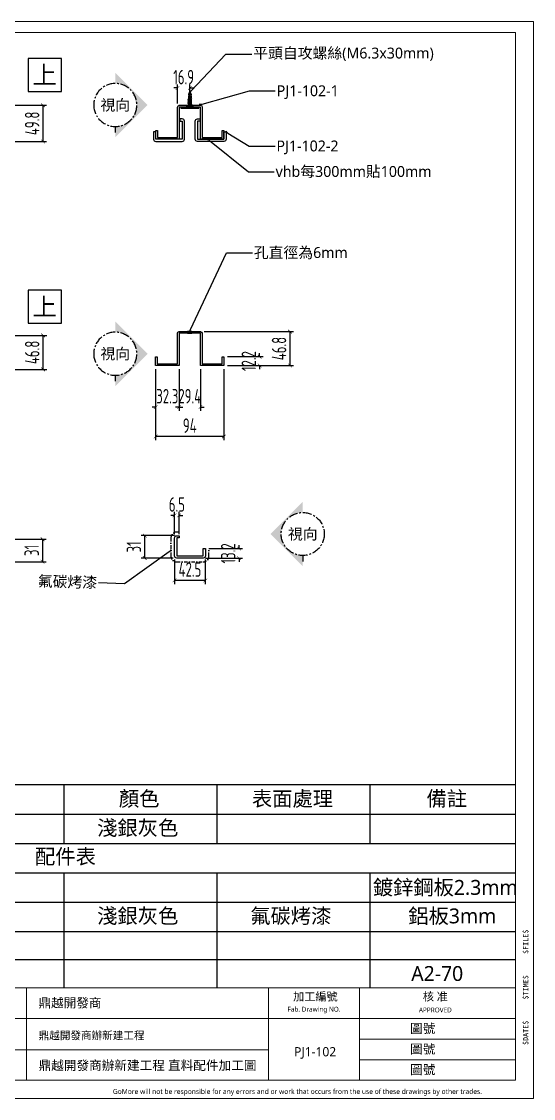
# Model space of a CAD drawing. Extents: x -3378 to 102197, y -3799 to 48702.
# Drawn here: x 17833 to 18539, y 5724 to 7209 of the extents above; entities that cross this region are included whole.
import ezdxf
from ezdxf import colors
from ezdxf.entities.mleader import LeaderData, LeaderLine
from ezdxf.enums import TextEntityAlignment as Align
from ezdxf.math import Vec2, Vec3

# ---------------------------------------------------------------- set-up
doc = ezdxf.new("R2010")
doc.units = 0
doc.set_wipeout_variables(frame=1)
for name, pattern in [('CENTER', [2, 1.25, -0.25, 0.25, -0.25]), ('DASHDOT', [1, 0.5, -0.25, 0, -0.25]), ('HIDDEN', [0.375, 0.25, -0.125])]:
    doc.linetypes.add(name, pattern=pattern)
for name, color, linetype in [('BCM-draft', 252, 'Continuous'), ('CL', 14, 'CENTER'), ('DIM', 173, 'Continuous'), ('GM_ANNO_LABL', 4, 'Continuous'), ('GM_ANNO_TEXT', 7, 'Continuous'), ('GM_FILL', 253, 'Continuous'), ('HIDDEN', 9, 'HIDDEN'), ('噴塗面', 6, 'DASHDOT'), ('視覺模型鋁擠型暫替', 4, 'Continuous'), ('金屬面材 METAL PANEL', 2, 'Continuous'), ('镀锌钢板', 3, 'Continuous')]:
    doc.layers.add(name, color=color, linetype=linetype)
doc.layers.add('GM_CNST', color=171, linetype='Continuous', lineweight=5, plot=False)
doc.styles.add('CHINESE', font='ros1.shx', dxfattribs={"width": 0.75, "bigfont": 'hztxt.shx'})
doc.styles.add('GM', font='')
doc.styles.get('GM').set_extended_font_data('Microsoft JhengHei')
doc.dimstyles.new('F-05', dxfattribs={"dimscale": 5, "dimtxt": 4, "dimasz": 1, "dimexe": 1, "dimexo": 1, "dimgap": 1, "dimtad": 1, "dimdec": 1, "dimzin": 12, "dimdsep": 46, "dimtxsty": 'CHINESE', "dimblk": 'ARCHTICK', "dimcen": 0, "dimclrd": 4, "dimclre": 4, "dimclrt": 1, "dimadec": 0, "dimazin": 3, "dimtfac": 1, "dimtdec": 1, "dimtix": 1, "dimtofl": 0, "dimtmove": 2, "dimatfit": 3, "dimfxl": 1, "dimtolj": 1, "dimtzin": 0, "dimarcsym": 0})

# ---------------------------------------------------------------- blocks, each defined once
blk = doc.blocks.new('_ArchTick')
at = {"color": 0, "linetype": 'ByBlock', "const_width": 0.15}
blk.add_lwpolyline([(-0.5, -0.5), (0.5, 0.5)], dxfattribs=at)
blk = doc.blocks.new('*D1231')
at = {"layer": 'Defpoints', "color": 0, "ltscale": 10, "transparency": 16777216}
for p in [(17816.6, 6776.4), (17862.4, 6776.4), (17816.6, 6729.6)]:
    blk.add_point(p, dxfattribs=at)
at = {"layer": 'DIM', "color": 4, "lineweight": -2, "ltscale": 10, "transparency": 16777216}
for p, q in [((17821.6, 6776.4), (17867.4, 6776.4)), ((17862.4, 6729.6), (17862.4, 6776.4)), ((17821.6, 6729.6), (17867.4, 6729.6))]:
    blk.add_line(p, q, dxfattribs=at)
at = {"layer": 'DIM', "color": 4, "lineweight": -2, "ltscale": 10, "transparency": 16777216, "xscale": 5, "yscale": 5, "zscale": 5}
for p, rotation in [((17862.4, 6776.4), 90), ((17862.4, 6729.6), 270)]:
    blk.add_blockref('_ArchTick', p, dxfattribs=dict(at, rotation=rotation))
at = {"layer": 'DIM', "color": 1, "ltscale": 10, "transparency": 16777216, "insert": (17847.4, 6753), "char_height": 20, "attachment_point": 5, "rotation": 90, "style": 'CHINESE'}
blk.add_mtext('\\A1;46.8', dxfattribs=at)
blk = doc.blocks.new('玻璃外蓋')
at = {"layer": '金屬面材 METAL PANEL'}
blk.add_lwpolyline([(-6.5, 31), (-6.5, 28), (-3, 28), (-3, 3), (-39.5, 3), (-39.5, 13.2), (-42.5, 13.2), (-42.5, 3, 0.414214), (-39.5, 0), (-3, 0, 0.414214), (0, 3), (0, 28, 0.414214), (-3, 31), (-6.5, 31)], format="xyb", dxfattribs=at)
blk = doc.blocks.new('*D1233')
at = {"layer": 'Defpoints', "color": 0, "ltscale": 10, "transparency": 16777216}
for p in [(17816.6, 6495.4), (17816.6, 6464.4), (17861.7, 6464.4)]:
    blk.add_point(p, dxfattribs=at)
at = {"layer": 'DIM', "color": 4, "lineweight": -2, "ltscale": 10, "transparency": 16777216}
for p, q in [((17821.6, 6495.4), (17866.7, 6495.4)), ((17861.7, 6495.4), (17861.7, 6464.4)), ((17821.6, 6464.4), (17866.7, 6464.4))]:
    blk.add_line(p, q, dxfattribs=at)
at = {"layer": 'DIM', "color": 4, "lineweight": -2, "ltscale": 10, "transparency": 16777216, "xscale": 5, "yscale": 5, "zscale": 5}
for p, rotation in [((17861.7, 6495.4), 90), ((17861.7, 6464.4), 270)]:
    blk.add_blockref('_ArchTick', p, dxfattribs=dict(at, rotation=rotation))
at = {"layer": 'DIM', "color": 1, "ltscale": 10, "transparency": 16777216, "insert": (17846.7, 6479.9), "char_height": 20, "attachment_point": 5, "rotation": 90, "style": 'CHINESE'}
blk.add_mtext('\\A1;31', dxfattribs=at)
blk = doc.blocks.new('*D1234')
at = {"layer": 'Defpoints', "color": 0, "ltscale": 10, "transparency": 16777216}
for p in [(18079.4, 6781.7), (18111.7, 6734.9), (18202.9, 6734.9)]:
    blk.add_point(p, dxfattribs=at)
at = {"layer": 'DIM', "color": 4, "lineweight": -2, "ltscale": 10, "transparency": 16777216}
for p, q in [((18084.4, 6781.7), (18207.9, 6781.7)), ((18202.9, 6781.7), (18202.9, 6734.9)), ((18116.7, 6734.9), (18207.9, 6734.9))]:
    blk.add_line(p, q, dxfattribs=at)
at = {"layer": 'DIM', "color": 4, "lineweight": -2, "ltscale": 10, "transparency": 16777216, "xscale": 5, "yscale": 5, "zscale": 5}
for p, rotation in [((18202.9, 6781.7), 90), ((18202.9, 6734.9), 270)]:
    blk.add_blockref('_ArchTick', p, dxfattribs=dict(at, rotation=rotation))
at = {"layer": 'DIM', "color": 1, "ltscale": 10, "transparency": 16777216, "insert": (18187.9, 6758.3), "char_height": 20, "attachment_point": 5, "rotation": 90, "style": 'CHINESE'}
blk.add_mtext('\\A1;46.8', dxfattribs=at)
blk = doc.blocks.new('*D1235')
at = {"layer": 'Defpoints', "color": 0, "ltscale": 10, "transparency": 16777216}
for p in [(18111.7, 6747.1), (18161.1, 6747.1), (18111.7, 6734.9)]:
    blk.add_point(p, dxfattribs=at)
at = {"layer": 'DIM', "color": 4, "lineweight": -2, "ltscale": 10, "transparency": 16777216}
for p, q in [((18116.7, 6747.1), (18166.1, 6747.1)), ((18161.1, 6747.1), (18161.1, 6752.1)), ((18116.7, 6734.9), (18166.1, 6734.9)), ((18161.1, 6734.9), (18161.1, 6729.9))]:
    blk.add_line(p, q, dxfattribs=at)
at = {"layer": 'DIM', "color": 4, "lineweight": -2, "ltscale": 10, "transparency": 16777216, "xscale": 5, "yscale": 5, "zscale": 5}
for p, rotation in [((18161.1, 6747.1), 270), ((18161.1, 6734.9), 90)]:
    blk.add_blockref('_ArchTick', p, dxfattribs=dict(at, rotation=rotation))
at = {"layer": 'DIM', "color": 1, "ltscale": 10, "transparency": 16777216, "insert": (18146.1, 6741), "char_height": 20, "attachment_point": 5, "rotation": 90, "style": 'CHINESE'}
blk.add_mtext('\\A1;12.2', dxfattribs=at)
blk = doc.blocks.new('*D1236')
at = {"layer": 'Defpoints', "color": 0, "ltscale": 10, "transparency": 16777216}
for p in [(18017.7, 6734.9), (18111.7, 6734.9), (18017.7, 6637)]:
    blk.add_point(p, dxfattribs=at)
at = {"layer": 'DIM', "color": 4, "lineweight": -2, "ltscale": 10, "transparency": 16777216}
for p, q in [((18017.7, 6729.9), (18017.7, 6632)), ((18111.7, 6729.9), (18111.7, 6632)), ((18111.7, 6637), (18017.7, 6637))]:
    blk.add_line(p, q, dxfattribs=at)
at = {"layer": 'DIM', "color": 4, "lineweight": -2, "ltscale": 10, "transparency": 16777216, "xscale": 5, "yscale": 5, "zscale": 5, "rotation": 180}
blk.add_blockref('_ArchTick', (18017.7, 6637), dxfattribs=at)
at = {"layer": 'DIM', "color": 4, "lineweight": -2, "ltscale": 10, "transparency": 16777216, "xscale": 5, "yscale": 5, "zscale": 5}
blk.add_blockref('_ArchTick', (18111.7, 6637), dxfattribs=at)
at = {"layer": 'DIM', "color": 1, "ltscale": 10, "transparency": 16777216, "insert": (18064.7, 6652), "char_height": 20, "attachment_point": 5, "style": 'CHINESE'}
blk.add_mtext('\\A1;94', dxfattribs=at)
blk = doc.blocks.new('*D1237')
at = {"layer": 'Defpoints', "color": 0, "ltscale": 10, "transparency": 16777216}
for p in [(18017.7, 6734.9), (18050, 6734.9), (18050, 6677.6)]:
    blk.add_point(p, dxfattribs=at)
at = {"layer": 'DIM', "color": 4, "lineweight": -2, "ltscale": 10, "transparency": 16777216}
for p, q in [((18017.7, 6729.9), (18017.7, 6672.6)), ((18050, 6729.9), (18050, 6672.6)), ((18017.7, 6677.6), (18012.7, 6677.6)), ((18050, 6677.6), (18055, 6677.6))]:
    blk.add_line(p, q, dxfattribs=at)
at = {"layer": 'DIM', "color": 4, "lineweight": -2, "ltscale": 10, "transparency": 16777216, "xscale": 5, "yscale": 5, "zscale": 5}
blk.add_blockref('_ArchTick', (18017.7, 6677.6), dxfattribs=at)
at = {"layer": 'DIM', "color": 4, "lineweight": -2, "ltscale": 10, "transparency": 16777216, "xscale": 5, "yscale": 5, "zscale": 5, "rotation": 180}
blk.add_blockref('_ArchTick', (18050, 6677.6), dxfattribs=at)
at = {"layer": 'DIM', "color": 1, "ltscale": 10, "transparency": 16777216, "insert": (18033.8, 6692.6), "char_height": 20, "attachment_point": 5, "style": 'CHINESE'}
blk.add_mtext('\\A1;32.3', dxfattribs=at)
blk = doc.blocks.new('*D1238')
at = {"layer": 'Defpoints', "color": 0, "ltscale": 10, "transparency": 16777216}
for p in [(18050, 6734.9), (18079.4, 6734.9), (18079.4, 6677.6)]:
    blk.add_point(p, dxfattribs=at)
at = {"layer": 'DIM', "color": 4, "lineweight": -2, "ltscale": 10, "transparency": 16777216}
for p, q in [((18050, 6729.9), (18050, 6672.6)), ((18079.4, 6729.9), (18079.4, 6672.6)), ((18050, 6677.6), (18045, 6677.6)), ((18079.4, 6677.6), (18084.4, 6677.6))]:
    blk.add_line(p, q, dxfattribs=at)
at = {"layer": 'DIM', "color": 4, "lineweight": -2, "ltscale": 10, "transparency": 16777216, "xscale": 5, "yscale": 5, "zscale": 5}
blk.add_blockref('_ArchTick', (18050, 6677.6), dxfattribs=at)
at = {"layer": 'DIM', "color": 4, "lineweight": -2, "ltscale": 10, "transparency": 16777216, "xscale": 5, "yscale": 5, "zscale": 5, "rotation": 180}
blk.add_blockref('_ArchTick', (18079.4, 6677.6), dxfattribs=at)
at = {"layer": 'DIM', "color": 1, "ltscale": 10, "transparency": 16777216, "insert": (18064.7, 6692.6), "char_height": 20, "attachment_point": 5, "style": 'CHINESE'}
blk.add_mtext('\\A1;29.4', dxfattribs=at)
blk = doc.blocks.new('*D1239')
at = {"layer": 'Defpoints', "color": 0, "ltscale": 10, "transparency": 16777216}
for p in [(18043.7, 6472.3, 0), (18086.2, 6472.3, 0), (18043.7, 6438.6)]:
    blk.add_point(p, dxfattribs=at)
at = {"layer": 'DIM', "color": 4, "lineweight": -2, "ltscale": 10, "transparency": 16777216}
for p, q in [((18043.7, 6467.3), (18043.7, 6433.6)), ((18086.2, 6467.3), (18086.2, 6433.6)), ((18086.2, 6438.6), (18043.7, 6438.6))]:
    blk.add_line(p, q, dxfattribs=at)
at = {"layer": 'DIM', "color": 4, "lineweight": -2, "ltscale": 10, "transparency": 16777216, "xscale": 5, "yscale": 5, "zscale": 5, "rotation": 180}
blk.add_blockref('_ArchTick', (18043.7, 6438.6), dxfattribs=at)
at = {"layer": 'DIM', "color": 4, "lineweight": -2, "ltscale": 10, "transparency": 16777216, "xscale": 5, "yscale": 5, "zscale": 5}
blk.add_blockref('_ArchTick', (18086.2, 6438.6), dxfattribs=at)
at = {"layer": 'DIM', "color": 1, "ltscale": 10, "transparency": 16777216, "insert": (18065, 6453.6), "char_height": 20, "attachment_point": 5, "style": 'CHINESE'}
blk.add_mtext('\\A1;42.5', dxfattribs=at)
blk = doc.blocks.new('*D1240')
at = {"layer": 'Defpoints', "color": 0, "ltscale": 10, "transparency": 16777216}
for p in [(18086.2, 6482.4, 0), (18132.7, 6482.4), (18081.3, 6469.3, 0)]:
    blk.add_point(p, dxfattribs=at)
at = {"layer": 'DIM', "color": 4, "lineweight": -2, "ltscale": 10, "transparency": 16777216}
for p, q in [((18091.2, 6482.4), (18137.7, 6482.4)), ((18132.7, 6482.4), (18132.7, 6487.4)), ((18086.3, 6469.3), (18137.7, 6469.3)), ((18132.7, 6469.3), (18132.7, 6464.3))]:
    blk.add_line(p, q, dxfattribs=at)
at = {"layer": 'DIM', "color": 4, "lineweight": -2, "ltscale": 10, "transparency": 16777216, "xscale": 5, "yscale": 5, "zscale": 5}
for p, rotation in [((18132.7, 6482.4), 270), ((18132.7, 6469.3), 90)]:
    blk.add_blockref('_ArchTick', p, dxfattribs=dict(at, rotation=rotation))
at = {"layer": 'DIM', "color": 1, "ltscale": 10, "transparency": 16777216, "insert": (18117.7, 6475.8), "char_height": 20, "attachment_point": 5, "rotation": 90, "style": 'CHINESE'}
blk.add_mtext('\\A1;13.2', dxfattribs=at)
blk = doc.blocks.new('*D1241')
at = {"layer": 'Defpoints', "color": 0, "ltscale": 10, "transparency": 16777216}
for p in [(18002.7, 6500.3), (18048.5, 6500.3, 0), (18046.7, 6469.3, 0)]:
    blk.add_point(p, dxfattribs=at)
at = {"layer": 'DIM', "color": 4, "lineweight": -2, "ltscale": 10, "transparency": 16777216}
for p, q in [((18043.5, 6500.3), (17997.7, 6500.3)), ((18002.7, 6469.3), (18002.7, 6500.3)), ((18041.7, 6469.3), (17997.7, 6469.3))]:
    blk.add_line(p, q, dxfattribs=at)
at = {"layer": 'DIM', "color": 4, "lineweight": -2, "ltscale": 10, "transparency": 16777216, "xscale": 5, "yscale": 5, "zscale": 5}
for p, rotation in [((18002.7, 6500.3), 90), ((18002.7, 6469.3), 270)]:
    blk.add_blockref('_ArchTick', p, dxfattribs=dict(at, rotation=rotation))
at = {"layer": 'DIM', "color": 1, "ltscale": 10, "transparency": 16777216, "insert": (17987.7, 6484.8), "char_height": 20, "attachment_point": 5, "rotation": 90, "style": 'CHINESE'}
blk.add_mtext('\\A1;31', dxfattribs=at)
blk = doc.blocks.new('*D1242')
at = {"layer": 'Defpoints', "color": 0, "ltscale": 10, "transparency": 16777216}
for p in [(18043.7, 6528.3), (18043.7, 6497.3, 0), (18050.2, 6497.3, 0)]:
    blk.add_point(p, dxfattribs=at)
at = {"layer": 'DIM', "color": 4, "lineweight": -2, "ltscale": 10, "transparency": 16777216}
for p, q in [((18043.7, 6528.3), (18038.7, 6528.3)), ((18043.7, 6502.3), (18043.7, 6533.3)), ((18050.2, 6502.3), (18050.2, 6533.3)), ((18050.2, 6528.3), (18055.2, 6528.3))]:
    blk.add_line(p, q, dxfattribs=at)
at = {"layer": 'DIM', "color": 4, "lineweight": -2, "ltscale": 10, "transparency": 16777216, "xscale": 5, "yscale": 5, "zscale": 5}
blk.add_blockref('_ArchTick', (18043.7, 6528.3), dxfattribs=at)
at = {"layer": 'DIM', "color": 4, "lineweight": -2, "ltscale": 10, "transparency": 16777216, "xscale": 5, "yscale": 5, "zscale": 5, "rotation": 180}
blk.add_blockref('_ArchTick', (18050.2, 6528.3), dxfattribs=at)
at = {"layer": 'DIM', "color": 1, "ltscale": 10, "transparency": 16777216, "insert": (18047, 6543.3), "char_height": 20, "attachment_point": 5, "style": 'CHINESE'}
blk.add_mtext('\\A1;6.5', dxfattribs=at)
blk = doc.blocks.new('*U47')
blk.add_hatch(color=256).paths.add_polyline_path([(-4.46, 2.97), (0, -1.49), (0, 0, -1), (0, 5.94), (0, 7.43)])
at = {"linetype": 'ByBlock', "ltscale": 3}
blk.add_lwpolyline([(0, 0), (0, -0.82)], dxfattribs=at)
at = {"linetype": 'ByBlock'}
blk.add_circle((0, 2.97), 2.97, dxfattribs=at)
at = {"layer": 'GM_ANNO_TEXT', "style": 'GM'}
blk.add_attdef('圖號', text='', height=1.5, dxfattribs=at).set_placement((0, 2.97), align=Align.MIDDLE_CENTER)
blk = doc.blocks.new('_Dot')
at = {"color": 0, "linetype": 'ByBlock', "lineweight": -2}
blk.add_line((-0.5, 0), (-1, 0), dxfattribs=at)
at = {"color": 0, "linetype": 'ByBlock', "const_width": 0.5}
blk.add_lwpolyline([(-0.25, 0, 1), (0.25, 0, 1)], format="xyb", close=True, dxfattribs=at)
blk = doc.blocks.new('*U62')
blk.add_lwpolyline([(5, -0.3), (5, 0), (-5, 0), (-5, -0.3)])
at = {"layer": 'CL'}
blk.add_line((0, -20.9), (0, 2.2), dxfattribs=at)
at = {"layer": 'HIDDEN'}
for p, q in [((-5, -0.3), (-2.5, -2.8)), ((5, -0.3), (-5, -0.3)), ((2.5, -2.8), (-2.5, -2.8)), ((-1.9, -4), (-2.5, -4.3)), ((-2.5, -4.3), (-2.5, -4.5)), ((-2.5, -4.5), (-1.9, -4.8)), ((-1.9, -5.5), (-2.5, -5.8)), ((-2.5, -5.8), (-2.5, -6)), ((-2.5, -6), (-1.9, -6.3)), ((-1.9, -6.9), (-2.5, -7.2)), ((-2.5, -7.2), (-2.5, -7.4)), ((-2.5, -7.4), (-1.9, -7.7)), ((-1.9, -8.3), (-2.5, -8.6)), ((-2.5, -8.6), (-2.5, -8.8)), ((-2.5, -8.8), (-1.9, -9.1)), ((-1.9, -9.8), (-2.5, -10.1)), ((-2.5, -10.1), (-2.5, -10.2)), ((-2.5, -10.2), (-1.9, -10.6)), ((-1.9, -11.2), (-2.5, -11.5)), ((-2.5, -11.5), (-2.5, -11.7)), ((-2.5, -11.7), (-1.9, -12)), ((-2, -18.3), (-2, -11.9)), ((-2, -18.3), (-1.9, -13.4)), ((1.9, -3.3), (-1.9, -4)), ((-1.9, -4), (-1.9, -3.4)), ((1.9, -4.1), (-1.9, -4.8)), ((-1.9, -5.5), (-1.9, -4.8)), ((1.9, -4.8), (-1.9, -5.5)), ((1.9, -5.6), (-1.9, -6.3)), ((1.9, -6.2), (-1.9, -6.9)), ((-1.9, -6.9), (-1.9, -6.3)), ((1.9, -7), (-1.9, -7.7)), ((1.9, -7.6), (-1.9, -8.3)), ((-1.9, -8.3), (-1.9, -7.7)), ((1.9, -8.4), (-1.9, -9.1)), ((1.9, -9), (-1.9, -9.8)), ((-1.9, -9.8), (-1.9, -9.1)), ((1.9, -9.8), (-1.9, -10.6)), ((1.9, -10.5), (-1.9, -11.2)), ((-1.9, -11.2), (-1.9, -10.6)), ((1.9, -11.3), (-1.9, -12)), ((1.9, -3.3), (2.5, -3.6)), ((2.5, -3.8), (1.9, -4.1)), ((1.9, -4.8), (1.9, -4.1)), ((1.9, -4.8), (2.5, -5.1)), ((2.5, -5.2), (1.9, -5.6)), ((1.9, -6.2), (1.9, -5.6)), ((1.9, -6.2), (2.5, -6.5)), ((2.5, -6.7), (1.9, -7)), ((1.9, -7.6), (1.9, -7)), ((1.9, -7.6), (2.5, -7.9)), ((2.5, -8.1), (1.9, -8.4)), ((1.9, -9), (1.9, -8.4)), ((1.9, -9), (2.5, -9.3)), ((2.5, -9.5), (1.9, -9.8)), ((1.9, -10.5), (1.9, -9.8)), ((1.9, -10.5), (2.5, -10.8)), ((2.5, -11), (1.9, -11.3)), ((2, -18.3), (2, -11.2)), ((5, -0.3), (2.5, -2.8)), ((2.5, -3.6), (2.5, -3.8)), ((2.5, -5.1), (2.5, -5.2)), ((2.5, -6.5), (2.5, -6.7)), ((2.5, -7.9), (2.5, -8.1)), ((2.5, -9.3), (2.5, -9.5)), ((2.5, -10.8), (2.5, -11)), ((0, -20), (-2, -18.3)), ((2, -18.3), (0, -20))]:
    blk.add_line(p, q, dxfattribs=at)
for points in [[(-2.5, 0), (-1, -2.2, 0.216006), (0, -2.8)], [(2.5, 0), (1, -2.2, -0.216006), (0, -2.8)]]:
    blk.add_lwpolyline(points, format="xyb", dxfattribs=at)
for points in [[(-1.9, -13.4), (-1.7, -13.2), (-1.4, -13), (-1.2, -12.9), (-1, -12.8), (-0.8, -12.8), (-0.6, -12.8), (-0.5, -12.8), (-0.3, -12.8), (-0.2, -12.8), (-0.1, -12.9), (0.1, -12.9), (0.2, -13), (0.3, -13), (0.3, -13.1), (0.4, -13.1), (0.5, -13.2), (0.6, -13.3), (0.6, -13.3), (0.7, -13.4), (0.7, -13.5), (0.7, -13.6), (0.8, -13.6), (0.8, -13.7), (0.9, -13.8), (0.9, -13.9), (0.9, -14), (1, -14.1), (1, -14.2), (1, -14.3), (1, -14.4), (1, -14.5), (1, -14.6), (1, -14.7), (1, -14.9), (1, -15), (0.9, -15.2), (0.9, -15.3), (0.8, -15.5), (0.8, -15.6), (0.7, -15.8), (0.6, -16), (0.6, -16.1), (0.5, -16.3), (0.4, -16.5), (0.4, -16.7), (0.3, -16.9), (0.2, -17), (0.1, -17.2), (0.1, -17.4), (0, -17.6), (0, -17.9), (-0.1, -18.1), (-0.1, -18.5), (-0.1, -19), (-0.1, -19.5), (0, -20)], [(2, -18.3), (1.7, -18.3), (1.2, -18.5), (0.9, -18.7), (0.6, -18.8), (0.4, -19), (0.3, -19.2), (0.1, -19.5), (0, -20)]]:
    blk.add_lwpolyline(points, dxfattribs=at)
for centre, radius, start, end in [((-2.6, -3.5), 0.699, 357.9568, 80.164), ((2.6, -3.5), 0.689, 98.9003, 173.2586)]:
    blk.add_arc(centre, radius, start, end, dxfattribs=at)
blk = doc.blocks.new('*D1181')
at = {"layer": 'Defpoints', "color": 0, "ltscale": 10, "transparency": 16777216}
for p in [(18064.8, 7117.6), (18047.9, 7091.4, 0), (18064.8, 7092.7, 0)]:
    blk.add_point(p, dxfattribs=at)
at = {"layer": 'DIM', "color": 4, "lineweight": -2, "ltscale": 10, "transparency": 16777216}
for p, q in [((18047.9, 7117.6), (18042.9, 7117.6)), ((18047.9, 7096.4), (18047.9, 7122.6)), ((18064.8, 7097.7), (18064.8, 7122.6)), ((18064.8, 7117.6), (18069.8, 7117.6))]:
    blk.add_line(p, q, dxfattribs=at)
at = {"layer": 'DIM', "color": 4, "lineweight": -2, "ltscale": 10, "transparency": 16777216, "xscale": 5, "yscale": 5, "zscale": 5}
blk.add_blockref('_ArchTick', (18047.9, 7117.6), dxfattribs=at)
at = {"layer": 'DIM', "color": 4, "lineweight": -2, "ltscale": 10, "transparency": 16777216, "xscale": 5, "yscale": 5, "zscale": 5, "rotation": 180}
blk.add_blockref('_ArchTick', (18064.8, 7117.6), dxfattribs=at)
at = {"layer": 'DIM', "color": 1, "ltscale": 10, "transparency": 16777216, "insert": (18056.3, 7132.6), "char_height": 20, "attachment_point": 5, "style": 'CHINESE'}
blk.add_mtext('\\A1;16.9', dxfattribs=at)
blk = doc.blocks.new('*D1124')
at = {"layer": 'Defpoints', "color": 0, "ltscale": 10, "transparency": 16777216}
for p in [(17816.6, 7093.7, 0), (17816.6, 7043.9, 0), (17862.3, 7043.9)]:
    blk.add_point(p, dxfattribs=at)
at = {"layer": 'DIM', "color": 4, "lineweight": -2, "ltscale": 10, "transparency": 16777216}
for p, q in [((17821.6, 7093.7), (17867.3, 7093.7)), ((17862.3, 7093.7), (17862.3, 7043.9)), ((17821.6, 7043.9), (17867.3, 7043.9))]:
    blk.add_line(p, q, dxfattribs=at)
at = {"layer": 'DIM', "color": 4, "lineweight": -2, "ltscale": 10, "transparency": 16777216, "xscale": 5, "yscale": 5, "zscale": 5}
for p, rotation in [((17862.3, 7093.7), 90), ((17862.3, 7043.9), 270)]:
    blk.add_blockref('_ArchTick', p, dxfattribs=dict(at, rotation=rotation))
at = {"layer": 'DIM', "color": 1, "ltscale": 10, "transparency": 16777216, "insert": (17847.3, 7068.8), "char_height": 20, "attachment_point": 5, "rotation": 90, "style": 'CHINESE'}
blk.add_mtext('\\A1;49.8', dxfattribs=at)
blk = doc.blocks.new('TK')
at = {"lineweight": 0}
for p, q in [((280.12, 5), (280.12, 30.55)), ((346.92, 5), (346.92, 30.55)), ((372, 5), (372, 30.55)), ((261.93, 22.04), (415, 22.04)), ((372, 16.36), (415, 16.36)), ((261.93, 13.43), (346.92, 13.43)), ((372, 10.68), (415, 10.68))]:
    blk.add_line(p, q, dxfattribs=at)
at = {"lineweight": 0, "flags": 128}
blk.add_lwpolyline([(3, 30.55), (415, 30.55)], dxfattribs=at)
at = {"lineweight": 0}
blk.add_3dface([(3, 5), (415, 5), (415, 294), (3, 294)], dxfattribs=at)
at = {"layer": 'GM_CNST'}
blk.add_lwpolyline([(3, 294), (415, 294), (415, 30.55), (3, 30.55)], close=True, dxfattribs=at)
at = {"layer": 'GM_CNST', "linetype": 'Continuous', "lineweight": 0}
blk.add_3dface([(420, 0), (0, 0), (0, 297), (420, 297)], dxfattribs=at)
at = {"style": 'GM'}
blk.add_text('鼎越開發商辦新建工程 ', height=2.1429, dxfattribs=at).set_placement((283.49, 16.31))
at = {"layer": 'GM_ANNO_TEXT', "linetype": 'Continuous', "lineweight": 13, "char_height": 1.4309, "rotation": 90, "line_spacing_factor": 0.725792, "style": 'GM'}
for s, insert, attachment_point in [('\\f細明體|b0|i0|c136|p54;$FILE$', (417.96, 39.85), 4), ('\\f細明體|b0|i0|c136|p54;$TIME$', (417.96, 30.65), 5), ('\\f細明體|b0|i0|c136|p54;$DATE$', (417.96, 21.45), 6)]:
    blk.add_mtext(s, dxfattribs=dict(at, insert=insert, attachment_point=attachment_point))
at = {"layer": 'GM_ANNO_TEXT', "linetype": 'Continuous', "char_height": 2.249, "attachment_point": 5, "line_spacing_factor": 0.725792, "style": 'GM'}
for s, insert in [(' 加工編號', (359.46, 27.97)), ('核 准', (392.93, 27.97))]:
    blk.add_mtext(s, dxfattribs=dict(at, insert=insert))
at = {"layer": 'GM_ANNO_TEXT', "attachment_point": 5, "style": 'GM'}
for s, insert, char_height in [('Fab. Drawing NO.', (359.46, 24.39), 1.3287), ('APPROVED', (392.93, 24.39), 1.329)]:
    blk.add_mtext(s, dxfattribs=dict(at, insert=insert, char_height=char_height))
at = {"layer": 'GM_ANNO_TEXT', "linetype": 'Continuous', "lineweight": 0, "insert": (405.81, 1.7), "char_height": 1.37984, "attachment_point": 6, "line_spacing_factor": 0.725792, "style": 'GM'}
blk.add_mtext('GoMore will not be responsible for any errors and or work that occurs from the use of these drawings by other trades.', dxfattribs=at)
at = {"layer": 'GM_ANNO_TEXT', "style": 'GM'}
for tag, p in [('業主', (283.43, 26.37)), ('圖名', (283.48, 9.14))]:
    blk.add_attdef(tag, text='', height=2.56, dxfattribs=at).set_placement(p, align=Align.MIDDLE_LEFT)
for tag, p in [('繪圖者', (109.3, 23.05)), ('比例尺', (166.71, 23.04)), ('設計者', (109.3, 9.56)), ('單位', (138.49, 9.62)), ('日期', (166.62, 9.45))]:
    blk.add_attdef(tag, text='', height=2.56, dxfattribs=at).set_placement(p, align=Align.CENTER)
for p in [(389.45, 19.37), (389.45, 13.69), (359.78, 12.56), (389.45, 8.01)]:
    blk.add_attdef('加工編號', text='', height=2.56, dxfattribs=at).set_placement(p, align=Align.MIDDLE)
blk = doc.blocks.new('*U1277')
blk.add_wipeout([(-1.6, 1.6), (1.6, 1.6), (1.6, -1.6), (-1.6, -1.6)])
blk.add_lwpolyline([(-1.6, 1.6), (1.6, 1.6), (1.6, -1.6), (-1.6, -1.6)], close=True)
at = {"layer": 'GM_ANNO_TEXT', "ltscale": 0.3, "style": 'GM', "flags": 8}
blk.add_attdef('01', text='', height=1.73, dxfattribs=at).set_placement((0, 0), align=Align.MIDDLE_CENTER)

msp = doc.modelspace()

# ---------------------------------------------------------------- linework, layer by layer
at = {"layer": 'GM_FILL'}
for p, q in [((17698.473, 6157.318), (18513.793, 6157.318)), ((17890.863, 6157.318), (17890.863, 6075.941)), ((18102.01, 6157.318), (18102.01, 6075.941)), ((18313.156, 6157.318), (18313.156, 6075.941)), ((17698.473, 6116.225), (18513.793, 6116.225)), ((17698.473, 6075.941), (18513.793, 6075.941)), ((17698.473, 6075.941), (18513.793, 6075.941)), ((17698.473, 6035.521), (18513.793, 6035.521)), ((17890.863, 6035.521), (17890.863, 5876.98)), ((18102.01, 6035.521), (18102.01, 5876.98)), ((18313.156, 6035.521), (18313.156, 5876.98)), ((17698.473, 5994.82), (18513.793, 5994.82)), ((17698.473, 5954.63), (18513.793, 5954.63)), ((17698.473, 5915.805), (18513.793, 5915.805))]:
    msp.add_line(p, q, dxfattribs=at)
at = {"layer": '噴塗面', "ltscale": 10, "elevation": 0}
msp.add_lwpolyline([(18050.222, 6505.25), (18046.722, 6505.25, 0.41419992), (18038.722, 6497.25), (18038.722, 6472.25, 0.41421356), (18046.722, 6464.25), (18083.222, 6464.25, 0.41421356), (18091.222, 6472.25), (18091.222, 6482.421)], format="xyb", dxfattribs=at)
at = {"layer": '視覺模型鋁擠型暫替', "color": 0, "linetype": 'Continuous', "const_width": 0.5, "elevation": 0}
for points in [[(18052.406, 7091.37), (18052.406, 7091.37), (18077.406, 7091.37), (18077.406, 7091.37)], [(18017.893, 7057.039), (18017.893, 7046.869), (18050.193, 7046.869), (18050.193, 7046.869)], [(18111.892, 7057.039), (18111.892, 7046.869), (18079.592, 7046.869), (18079.592, 7046.869)]]:
    msp.add_lwpolyline(points, dxfattribs=at)
at = {"layer": '視覺模型鋁擠型暫替', "color": 1, "linetype": 'Continuous'}
msp.add_arc((18064.683, 6783.219), 3.365, 206.765415, 333.066389, dxfattribs=at)
at = {"layer": '金屬面材 METAL PANEL', "elevation": 0}
msp.add_lwpolyline([(18052.406, 7089.77), (18077.406, 7089.77), (18077.406, 7091.37), (18052.406, 7091.37)], close=True, dxfattribs=at)
at = {"layer": '金屬面材 METAL PANEL'}
msp.add_lwpolyline([(18061.678, 6781.704), (18061.678, 6779.404), (18067.683, 6779.395), (18067.683, 6781.695)], close=True, dxfattribs=at)
at = {"layer": '镀锌钢板', "color": 3, "elevation": 0}
msp.add_lwpolyline([(18111.892, 7059.062), (18111.892, 7046.869), (18079.592, 7046.869), (18079.592, 7091.37), (18050.193, 7091.37), (18050.193, 7046.869), (18017.893, 7046.869), (18017.893, 7059.062), (18020.193, 7059.062), (18020.193, 7049.169), (18047.893, 7049.169), (18047.893, 7091.37, -0.41421356), (18050.193, 7093.67), (18079.592, 7093.67, -0.41421356), (18081.892, 7091.37), (18081.892, 7049.169), (18109.592, 7049.169), (18109.592, 7059.062)], format="xyb", close=True, dxfattribs=at)
at = {"layer": '镀锌钢板', "color": 3}
msp.add_lwpolyline([(18111.68, 6747.091), (18111.68, 6734.898), (18079.38, 6734.898), (18079.38, 6779.4), (18049.981, 6779.4), (18049.981, 6734.898), (18017.681, 6734.898), (18017.681, 6747.091), (18019.981, 6747.091), (18019.981, 6737.198), (18047.681, 6737.198), (18047.681, 6779.4, -0.41421356), (18049.981, 6781.7), (18079.38, 6781.7, -0.41421356), (18081.68, 6779.4), (18081.68, 6737.198), (18109.38, 6737.198), (18109.38, 6747.091)], format="xyb", close=True, dxfattribs=at)

# ---------------------------------------------------------------- block references
ref = msp.add_blockref('TK', (16438.793, 5724.217), dxfattribs=dict(xscale=5, yscale=5, zscale=5))
ref.add_attrib('加工編號', '圖號', dxfattribs={"layer": 'GM_ANNO_TEXT', "height": 12.7763, "style": 'GM'}).set_placement((18386.061, 5764.277), align=Align.MIDDLE)
ref.add_attrib('加工編號', '圖號', dxfattribs={"layer": 'GM_ANNO_TEXT', "height": 12.7763, "style": 'GM'}).set_placement((18386.061, 5792.669), align=Align.MIDDLE)
ref.add_attrib('加工編號', '圖號', dxfattribs={"layer": 'GM_ANNO_TEXT', "height": 12.7763, "style": 'GM'}).set_placement((18386.061, 5821.061), align=Align.MIDDLE)
ref.add_attrib('圖名', '鼎越開發商辦新建工程 直料配件加工圖', dxfattribs={"layer": 'GM_ANNO_TEXT', "height": 12.77634, "style": 'GM'}).set_placement((17856.172, 5769.909), align=Align.MIDDLE_LEFT)
ref.add_attrib('加工編號', 'PJ1-102', dxfattribs={"layer": 'GM_ANNO_TEXT', "height": 12.7763, "style": 'GM'}).set_placement((18237.676, 5787.02), align=Align.MIDDLE)
ref.add_attrib('業主', '鼎越開發商', dxfattribs={"layer": 'GM_ANNO_TEXT', "height": 12.7763, "style": 'GM'}).set_placement((17855.961, 5856.071), align=Align.MIDDLE_LEFT)
at = {"layer": 'BCM-draft', "xscale": -1, "rotation": 180}
msp.add_blockref('*U62', (18064.893, 7091.37, 0), dxfattribs=at)
at = {"layer": 'GM_ANNO_LABL', "linetype": 'CENTER'}
ref = msp.add_blockref('*U47', (17961.98, 7064.413), dxfattribs=dict(at, xscale=-10, yscale=10, zscale=10))
ref.add_attrib('圖號', '視向', dxfattribs={"layer": 'GM_ANNO_TEXT', "height": 15, "style": 'GM'}).set_placement((17961.98, 7094.113), align=Align.MIDDLE_CENTER)
ref = msp.add_blockref('*U47', (17961.98, 6721.415), dxfattribs=dict(at, xscale=-10, yscale=10, zscale=10))
ref.add_attrib('圖號', '視向', dxfattribs={"layer": 'GM_ANNO_TEXT', "height": 15, "style": 'GM'}).set_placement((17961.98, 6751.115), align=Align.MIDDLE_CENTER)
at = {"layer": 'GM_ANNO_LABL', "linetype": 'CENTER', "xscale": 10, "yscale": 10, "zscale": 10}
msp.add_blockref('*U47', (18220.573, 6472.89), dxfattribs=at).add_auto_attribs({'圖號': '視向'})
at = {"layer": '金屬面材 METAL PANEL', "color": 4}
msp.add_blockref('玻璃外蓋', (18057.393, 7043.869, 0), dxfattribs=at)
at = {"layer": '金屬面材 METAL PANEL', "color": 4, "xscale": -1}
for p in [(18072.392, 7043.869, 0), (18043.722, 6469.25, 0)]:
    msp.add_blockref('玻璃外蓋', p, dxfattribs=at)

# ---------------------------------------------------------------- texts
at = {"layer": 'GM_ANNO_TEXT', "style": 'GM'}
for s, p in [('顏色', (17966.947, 6127.353)), ('表面處理', (18150.378, 6127.353)), ('備註', (18391.217, 6127.353)), ('淺銀灰色', (17936.93, 6087.069)), ('配件表', (17851.224, 6047.572)), ('鍍鋅鋼板2.3mm ', (18316.961, 6004.975)), ('淺銀灰色', (17936.93, 5965.757)), ('氟碳烤漆', (18148.076, 5965.757)), ('鋁板3mm', (18366.076, 5965.664)), ('A2-70', (18370.238, 5886.267))]:
    msp.add_text(s, height=20.5436, dxfattribs=at).set_placement(p)

# ---------------------------------------------------------------- dimensions: what is measured, and where the dimension line sits
at = {"layer": 'DIM', "ltscale": 10}
for base, p1, p2, picture, middle in [((18064.788, 7117.605), (18047.893, 7091.37, 0), (18064.788, 7092.748, 0), '*D1181', (18056.341, 7132.605)), ((18049.981, 6677.594), (18017.681, 6734.898), (18049.981, 6734.898), '*D1237', (18033.831, 6692.594)), ((18017.681, 6637.039), (18111.68, 6734.898), (18017.681, 6734.898), '*D1236', (18064.68, 6652.039)), ((18079.38, 6677.594), (18049.981, 6734.898), (18079.38, 6734.898), '*D1238', (18064.68, 6692.594)), ((18043.722, 6528.329), (18050.222, 6497.25, 0), (18043.722, 6497.25, 0), '*D1242', (18046.972, 6543.329)), ((18043.722, 6438.617), (18086.222, 6472.25, 0), (18043.722, 6472.25, 0), '*D1239', (18064.972, 6453.617))]:
    dim = msp.add_linear_dim(base=base, p1=p1, p2=p2, dimstyle='F-05', dxfattribs=at)
    dim.commit()
    dim.dimension.update_dxf_attribs({"geometry": picture, "text_midpoint": middle})
for base, p1, p2, picture, middle in [((17862.335, 7043.869, 0), (17816.648, 7093.67, 0.001), (17816.648, 7043.869, 0), '*D1124', (17847.335, 7068.769, 0)), ((17862.42, 6776.397, 0), (17816.648, 6729.596, 0), (17816.648, 6776.397, 0), '*D1231', (17847.42, 6752.996, 0)), ((18202.914, 6734.898), (18079.38, 6781.7), (18111.68, 6734.898), '*D1234', (18187.914, 6758.299)), ((18161.093, 6747.091), (18111.68, 6734.898), (18111.68, 6747.091), '*D1235', (18146.093, 6740.995)), ((17861.675, 6464.371, 0), (17816.648, 6495.371, 0), (17816.648, 6464.371, 0), '*D1233', (17846.675, 6479.871, 0)), ((18002.699, 6500.25), (18046.722, 6469.25, 0), (18048.472, 6500.25, 0), '*D1241', (17987.699, 6484.75)), ((18132.694, 6482.421), (18081.318, 6469.25, 0), (18086.222, 6482.421, 0), '*D1240', (18117.694, 6475.835))]:
    dim = msp.add_linear_dim(base=base, p1=p1, p2=p2, angle=90, dimstyle='F-05', dxfattribs=at)
    dim.commit()
    dim.dimension.update_dxf_attribs({"geometry": picture, "text_midpoint": middle})

# ---------------------------------------------------------------- leaders
at = {"layer": 'GM_ANNO_LABL'}
ml = msp.add_multileader_mtext('Standard', dxfattribs=at)
ml.set_content('{\\fMicrosoft JhengHei|b0|i0|c136|p34;平頭自攻螺絲(M6.3x30mm)}', color=256, style='GM')
ml.set_leader_properties()
ml.set_arrow_properties(name='DOT')
ml.build(insert=Vec2(0, 0))
ml.multileader.update_dxf_attribs({"arrow_head_size": 3})
ctx = ml.context
ctx.base_point, ctx.char_height, ctx.arrow_head_size, ctx.plane_origin = Vec3(18150.258, 7164.045, 0), 15, 3, Vec3(18114.681, 7094.648, 0)
notes = []
notes.append((ctx, [(0, (1, 1, 0), (18114.681, 7164.045, 0), (1, 0), 35.576, [(0, [(18064.788, 7111.283, 0)], 0, [])])]))
ctx.mtext.insert, ctx.mtext.flow_direction = Vec3(18152.258, 7173.25, 0), 5
ml = msp.add_multileader_mtext('Standard', dxfattribs=at)
ml.set_content('{\\fMicrosoft JhengHei UI Light|b0|i0|c136|p34;\\C0;PJ1-102-1}', color=256, style='GM')
ml.set_leader_properties()
ml.set_arrow_properties(name='DOT')
ml.build(insert=Vec2(0, 0))
ml.multileader.update_dxf_attribs({"arrow_head_size": 3})
ctx = ml.context
ctx.base_point, ctx.char_height, ctx.arrow_head_size, ctx.plane_origin = Vec3(18182.69, 7113.648, 0), 15, 3, Vec3(18165.072, 7119.221, 0)
notes.append((ctx, [(0, (1, 1, 0), (18147.114, 7113.648, 0), (1, 0), 35.576, [(0, [(18078.745, 7094.693, 0)], 0, [])])]))
ctx.mtext.insert, ctx.mtext.flow_direction = Vec3(18184.69, 7121.278, 0), 5
ml = msp.add_multileader_mtext('Standard', dxfattribs=at)
ml.set_content('{\\fMicrosoft JhengHei UI Light|b0|i0|c136|p34;\\C0;PJ1-102-\\fMicrosoft JhengHei UI Light|b0|i0|c134|p34;2}', color=256, style='GM')
ml.set_leader_properties()
ml.set_arrow_properties(name='DOT')
ml.build(insert=Vec2(0, 0))
ml.multileader.update_dxf_attribs({"arrow_head_size": 3})
ctx = ml.context
ctx.base_point, ctx.char_height, ctx.arrow_head_size, ctx.plane_origin = Vec3(18182.317, 7037.531, 0), 15, 3, Vec3(18201.219, 7081.567, 0)
notes.append((ctx, [(0, (1, 1, 0), (18146.741, 7037.531, 0), (1, 0), 35.576, [(0, [(18114.892, 7057.039, 0)], 0, [])])]))
ctx.mtext.insert, ctx.mtext.flow_direction = Vec3(18184.317, 7045.162, 0), 5
ml = msp.add_multileader_mtext('Standard', dxfattribs=at)
ml.set_content('{\\fMicrosoft JhengHei UI Light|b0|i0|c136|p34;\\C0;vhb每30\\fMicrosoft JhengHei UI Light|b0|i0|c134|p34;0m\\fMicrosoft JhengHei UI Light|b0|i0|c136|p34;m貼10\\fMicrosoft JhengHei UI Light|b0|i0|c134|p34;0m\\fMicrosoft JhengHei UI Light|b0|i0|c136|p34;m}', color=256, style='GM')
ml.set_leader_properties()
ml.set_arrow_properties(name='DOT')
ml.build(insert=Vec2(0, 0))
ml.multileader.update_dxf_attribs({"arrow_head_size": 3})
ctx = ml.context
ctx.base_point, ctx.char_height, ctx.arrow_head_size, ctx.plane_origin = Vec3(18181.146, 7001.947, 0), 15, 3, Vec3(18174.728, 7017.253, 0)
notes.append((ctx, [(0, (1, 1, 0), (18145.569, 7001.947, 0), (1, 0), 35.576, [(0, [(18089.69, 7046.869, 0)], 0, [])])]))
ctx.mtext.insert, ctx.mtext.flow_direction = Vec3(18183.146, 7009.951, 0), 5
ml = msp.add_multileader_mtext('Standard', dxfattribs=at)
ml.set_content('{\\fMicrosoft JhengHei|b0|i0|c136|p34;孔直徑為}6{\\fMicrosoft JhengHei|b0|i0|c136|p34;mm}', color=256, style='GM')
ml.set_leader_properties()
ml.set_arrow_properties(name='DOT')
ml.build(insert=Vec2(0, 0))
ml.multileader.update_dxf_attribs({"arrow_head_size": 3})
ctx = ml.context
ctx.base_point, ctx.char_height, ctx.arrow_head_size, ctx.plane_origin = Vec3(18151.068, 6890.108), 15, 3, Vec3(18115.491, 6788.478)
notes.append((ctx, [(0, (1, 1, 0), (18115.491, 6890.108), (1, 0), 35.576, [(0, [(18064.683, 6781.7)], 0, [])])]))
ctx.mtext.insert, ctx.mtext.flow_direction = Vec3(18153.068, 6898.156), 5
ml = msp.add_multileader_mtext('Standard', dxfattribs=at)
ml.set_content('{\\fMicrosoft JhengHei|b0|i0|c136|p34;氟碳烤漆}', color=256, style='GM')
ml.set_leader_properties()
ml.set_arrow_properties(name='DOT')
ml.build(insert=Vec2(0, 0))
ml.multileader.update_dxf_attribs({"arrow_head_size": 3})
ctx = ml.context
ctx.base_point, ctx.char_height, ctx.arrow_head_size, ctx.plane_origin, ctx.plane_x_axis, ctx.plane_y_axis = Vec3(17858.199, 6437.262, 0), 15, 3, Vec3(17961.165, 6248.936, 0), Vec3(0.99962428, -0.02740998), Vec3(0.02740998, 0.99962428)
ctx.text_align_type = 2
notes.append((ctx, [(0, (1, 1, 0), (17974.543, 6434.072, 0), (-0.99962428, 0.02740998), 35.576, [(0, [(18038.722, 6479.893, 0)], 0, [])])]))
ctx.mtext.insert, ctx.mtext.text_direction, ctx.mtext.rotation, ctx.mtext.alignment, ctx.mtext.flow_direction = Vec3(17937.201, 6443.155, 0), Vec3(0.99962428, -0.02740998), 6.2557719, 3, 5
for ctx, leaders in notes:
    for number, flags, end, landing, length, lines in leaders:
        leader = LeaderData()
        leader.index, (leader.has_last_leader_line, leader.has_dogleg_vector, leader.attachment_direction) = number, flags
        leader.last_leader_point, leader.dogleg_vector, leader.dogleg_length = Vec3(end), Vec3(landing), length
        for number, points, colour, breaks in lines:
            line = LeaderLine()
            line.index, line.vertices, line.color, line.breaks = number, Vec3.list(points), colors.encode_raw_color(colour), breaks
            leader.lines.append(line)
        ctx.leaders.append(leader)

# ---------------------------------------------------------------- next in the draw order: block references
at = {"layer": 'GM_ANNO_LABL', "ltscale": 0.3}
ref = msp.add_blockref('*U1277', (17864.821, 7135.541, 0), dxfattribs=dict(at, xscale=-14.28571431275816, yscale=14.28571431275816, zscale=14.28571431275816))
ref.add_attrib('01', '上', dxfattribs={"layer": 'GM_ANNO_TEXT', "ltscale": 0.3, "height": 24.643, "style": 'GM', "flags": 8}).set_placement((17864.567, 7135.541, 0), align=Align.MIDDLE_CENTER)
ref = msp.add_blockref('*U1277', (17864.821, 6815.968, -0.001), dxfattribs=dict(at, xscale=-14.28571431275816, yscale=14.28571431275816, zscale=14.28571431275816))
ref.add_attrib('01', '上', dxfattribs={"layer": 'GM_ANNO_TEXT', "ltscale": 0.3, "height": 24.643, "style": 'GM', "flags": 8}).set_placement((17864.567, 6815.968, -0.001), align=Align.MIDDLE_CENTER)

doc.saveas('drawing.dxf')
